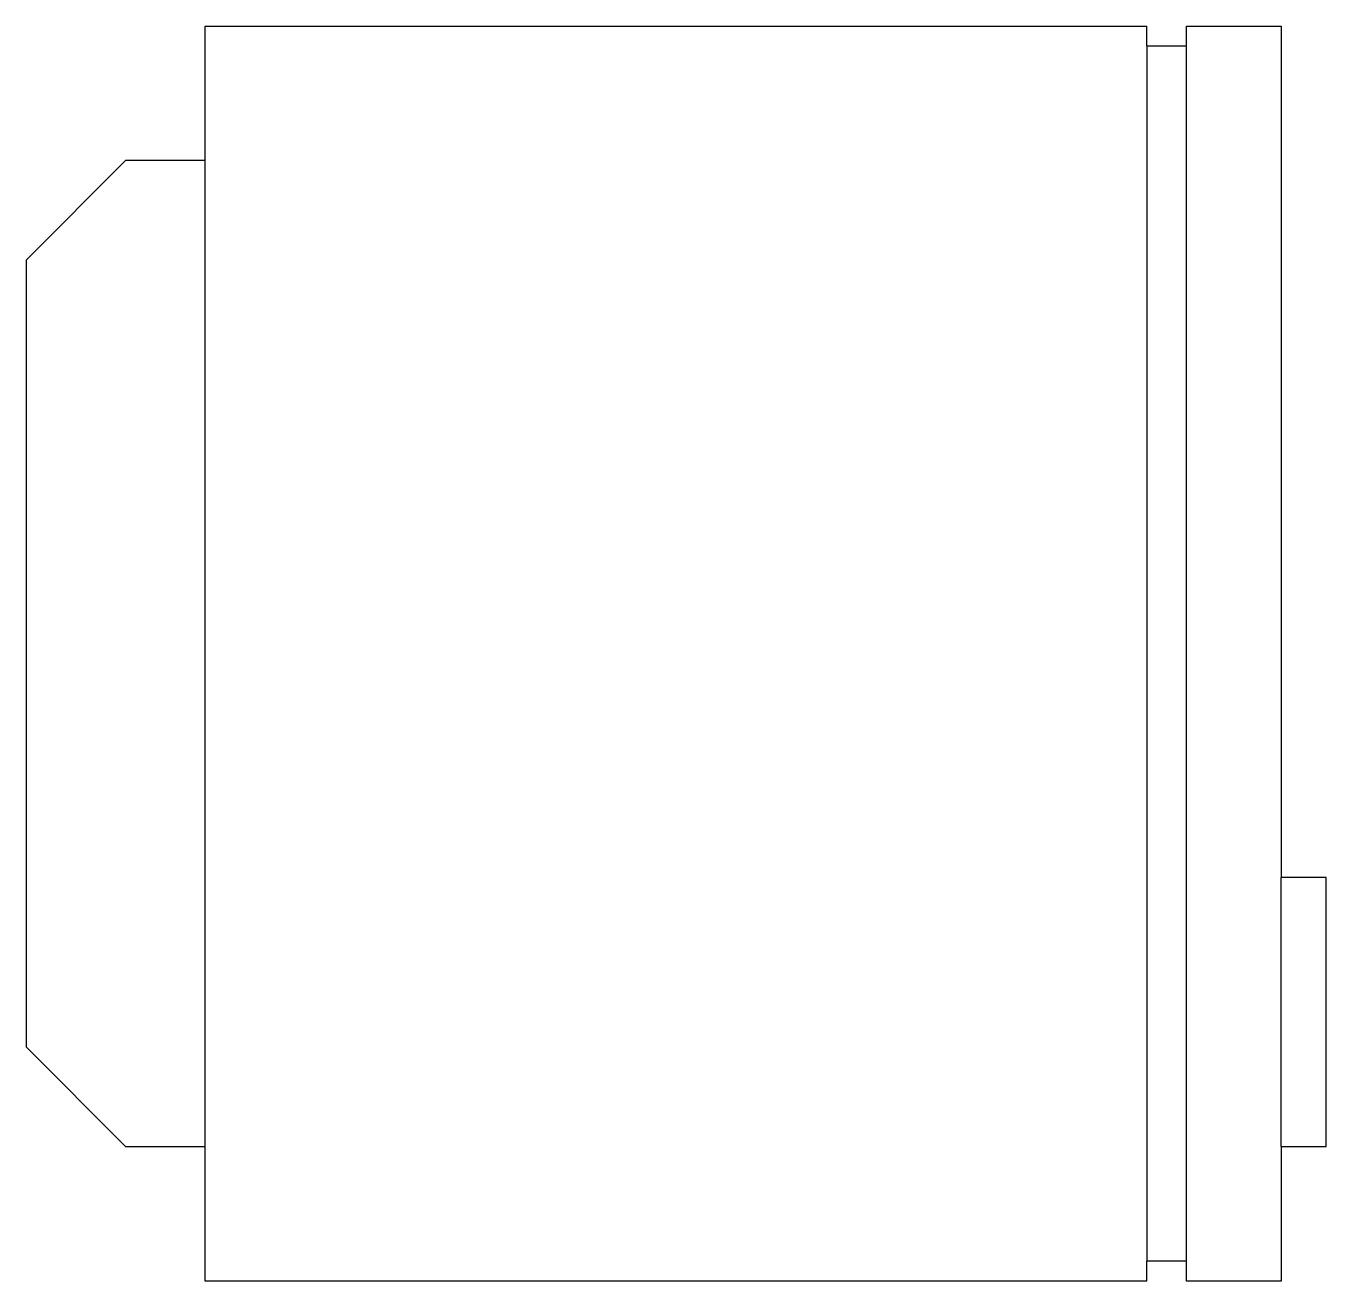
# Model space of a CAD drawing. Extents: x 9.763 to 10.415, y 1.214 to 1.844.
import ezdxf

# ---------------------------------------------------------------- set-up
doc = ezdxf.new("R2010")
doc.units = 0
doc.header["$LTSCALE"] = 0.5
doc.header["$MEASUREMENT"] = 0
doc.layers.add('015', color=6, linetype='CONTINUOUS')
doc.layers.add('021', color=1, linetype='CONTINUOUS')

msp = doc.modelspace()

# ---------------------------------------------------------------- linework, layer by layer
at = {"layer": '015'}
for p, q in [((10.32546, 1.83434), (10.32546, 1.22434)), ((10.34546, 1.22434), (10.34546, 1.83434)), ((10.39296, 1.28184), (10.39296, 1.41684))]:
    msp.add_line(p, q, dxfattribs=at)
msp.add_lwpolyline([(9.85296, 1.28184), (9.85296, 1.77684)], dxfattribs=at)
at = {"layer": '021'}
for p, q in [((9.85296, 1.84434), (10.32546, 1.84434)), ((10.34546, 1.84434), (10.39296, 1.84434)), ((10.39296, 1.84434), (10.39296, 1.41684)), ((10.32546, 1.83434), (10.34546, 1.83434)), ((9.76296, 1.72684), (9.81296, 1.77684)), ((9.85296, 1.77684), (9.81296, 1.77684)), ((9.76296, 1.72684), (9.76296, 1.33184)), ((9.81296, 1.28184), (9.76296, 1.33184)), ((9.81296, 1.28184), (9.85296, 1.28184)), ((9.85296, 1.21434), (9.85296, 1.28184)), ((10.39296, 1.28184), (10.39296, 1.21434)), ((10.34546, 1.22434), (10.32546, 1.22434)), ((10.32546, 1.21434), (9.85296, 1.21434)), ((10.39296, 1.21434), (10.34546, 1.21434))]:
    msp.add_line(p, q, dxfattribs=at)
for points in [[(9.85296, 1.77684), (9.85296, 1.84434)], [(10.32546, 1.83434), (10.32546, 1.84434)], [(10.34546, 1.83434), (10.34546, 1.84434)], [(10.39296, 1.28184), (10.41546, 1.28184), (10.41546, 1.41684), (10.39296, 1.41684)], [(10.32546, 1.21434), (10.32546, 1.22434)], [(10.34546, 1.21434), (10.34546, 1.22434)]]:
    msp.add_lwpolyline(points, dxfattribs=at)

doc.saveas('drawing.dxf')
